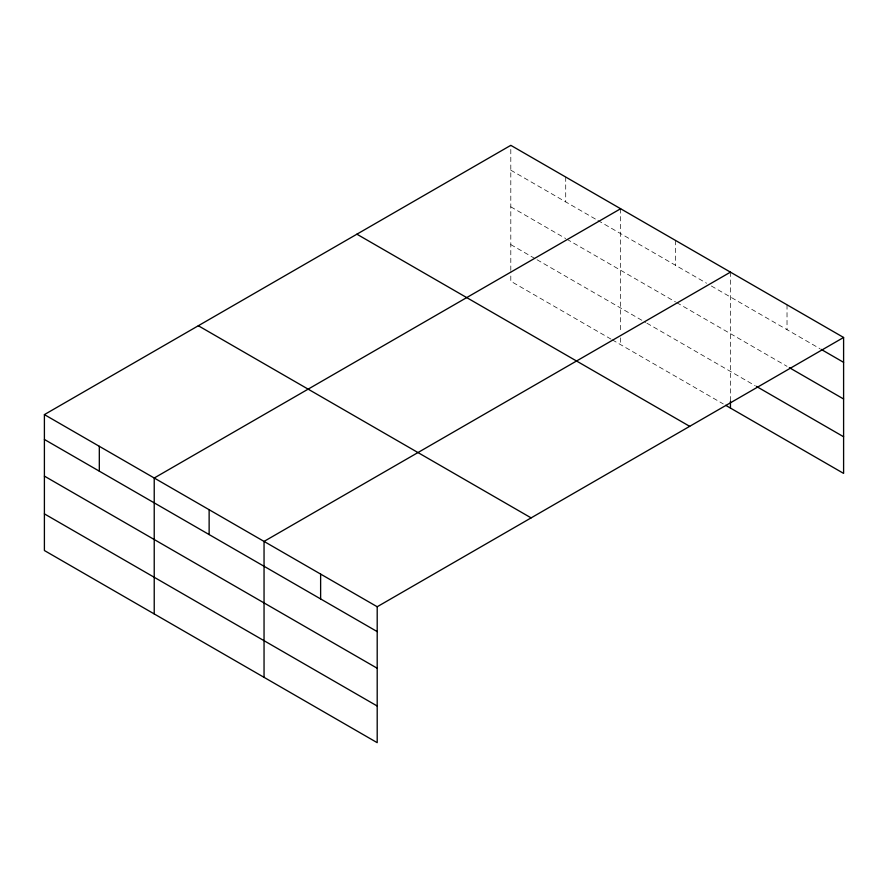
<?xml version="1.0" encoding="UTF-8"?>
<svg xmlns="http://www.w3.org/2000/svg" width="888" height="888" viewBox="0 0 888 888"><rect width="100%" height="100%" fill="white"/><g stroke="black" fill="none" stroke-linecap="round" stroke-linejoin="round"><path stroke-width="0.67" stroke-dasharray="4.44 3.33" d="M510.8 270.396L510.8 145.332M510.8 170.185L596.747 219.813M597.935 220.502L706.571 283.217M711.344 285.98L820.024 348.729M510.8 206.837L565.712 238.55M566.899 239.238L675.535 301.953M676.723 302.642L787.023 366.322M510.8 244.6L535.864 259.074M537.062 259.762L645.687 322.488M646.886 323.176L755.2 385.714M611.066 339.149L510.8 281.252L510.8 271.75M612.265 339.838L723.287 403.929M787.023 304.806L787.023 329.67M730.447 272.15L730.447 401.276M675.535 240.437L675.535 265.301M620.623 208.736L620.623 332.445M620.623 337.873L620.623 344.666M565.712 177.034L565.712 201.898"/><path stroke-width="1.33" d="M843.6 337.473L510.8 145.332L44.4 414.607L44.4 550.527L377.2 742.668L377.2 606.748L843.6 337.473L843.6 473.393L725.674 405.317M620.623 208.736L154.223 478.01L154.223 613.93M730.447 272.15L264.047 541.414L264.047 677.344M821.2 349.406L843.6 362.337M789.377 367.676L843.6 398.99M756.376 386.391L843.6 436.752M356.887 234.188L689.687 426.329M198.313 325.741L531.113 517.882M44.4 414.607L377.2 606.748M44.4 439.46L377.2 631.601M44.4 476.112L377.2 668.253M44.4 513.875L377.2 706.015M730.447 401.276L730.447 408.069M320.624 574.081L320.624 598.945M209.135 509.712L209.135 534.576M99.312 446.309L99.312 471.162"/></g></svg>
